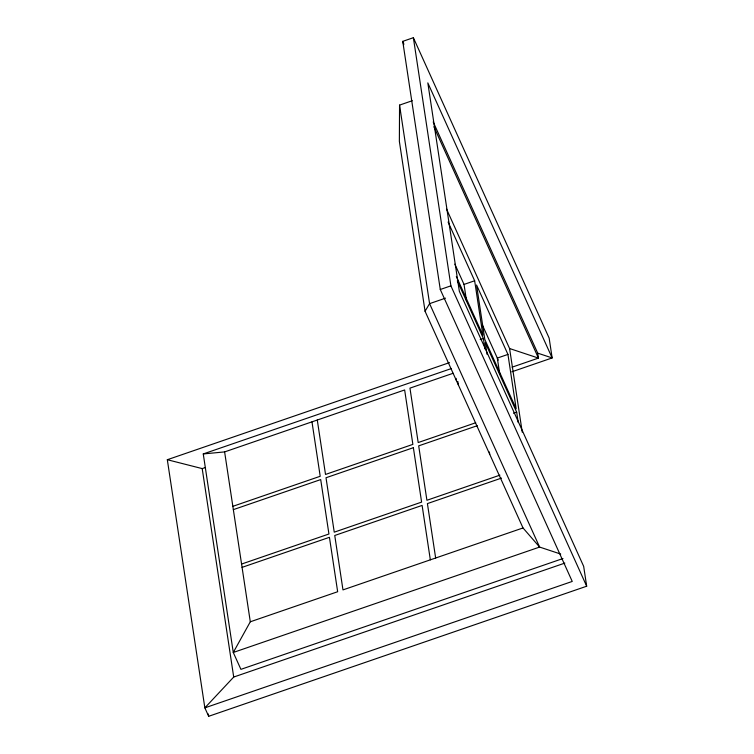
<?xml version="1.0" encoding="UTF-8"?>
<svg xmlns="http://www.w3.org/2000/svg" width="754" height="754" viewBox="0 0 754 754"><rect width="100%" height="100%" fill="white"/><g stroke="black" fill="none" stroke-linecap="round" stroke-linejoin="round"><path stroke-width="1.13" d="M412.306 100.716L399.554 105.108L399.366 141.375L425.058 311.242L523.012 527.951L539.61 547.065L560.712 554.058M317.283 420.025L325.511 474.445L412.872 444.379L404.644 389.959L224.617 451.91L250.3 621.786L233.278 652.474L240.912 669.354L562.993 558.526M425.058 311.242L429.582 303.645L399.554 105.108M564.84 563.097L233.712 677.045L204.852 707.855L208.669 716.3L586.678 586.216L583.671 566.367L459.346 291.308L427.82 82.874L552.154 357.933L511.843 371.807M433.192 121.922L537.715 353.145L552.154 357.933L549.148 338.084L413.371 37.7L402.749 41.357L440.279 289.498L572.239 581.438L204.852 707.855L167.322 459.723L449.516 362.617M440.279 289.498L450.901 285.841L413.371 37.7M466.481 300.639L464.03 284.428L474.652 280.771L448.102 222.034M445.51 298.16L429.582 303.645L539.61 547.065L233.278 652.474L203.26 453.936L451.165 368.631M480.194 339.602L483.38 338.499L457.31 280.827M453.088 373.296L409.959 388.131L418.187 442.551L475.689 422.768M507.942 354.418L516.17 408.838L484.794 339.413L476.556 284.993L507.942 354.418L497.32 358.075L499.77 374.276M167.322 459.723L202.195 468.602L205.531 467.461M512.089 367.17L538.46 358.093L537.715 353.145M232.845 506.33L320.205 476.274L311.977 421.854M233.344 509.638L320.704 479.582L328.933 534.002L241.572 564.058M477.291 425.69L418.687 445.859L426.915 500.279L499.902 475.161M513.483 413.239L516.669 412.146L485.293 342.721L487.037 354.305M242.072 567.366L329.432 537.31L337.66 591.73L250.3 621.786M501.504 478.093L427.414 503.587L435.652 558.007M523.012 527.951L342.976 589.901L334.748 535.481L422.108 505.416L430.336 559.836M203.26 453.936L224.617 451.91M446.604 209.188L509.591 348.527L538.46 358.093L433.899 126.766M403.72 43.496L402.749 41.357L403.805 44.665M454.86 264.136L464.03 284.428M482.334 324.917L498.243 360.11M456.33 276.454L482.88 335.191L474.652 280.771M450.901 285.841L586.678 586.216M509.591 348.527L522.239 432.165M516.669 412.146L518.243 422.56M483.38 338.499L484.954 348.923M489.374 451.995L489.723 454.304M457.819 381.411L458.338 384.889M456.085 378.348L456.434 380.666M202.195 468.602L233.712 677.045M208.311 713.981L208.669 716.3M413.371 447.688L326.011 477.753L334.248 532.173L421.609 502.107L413.371 447.688"/></g></svg>
